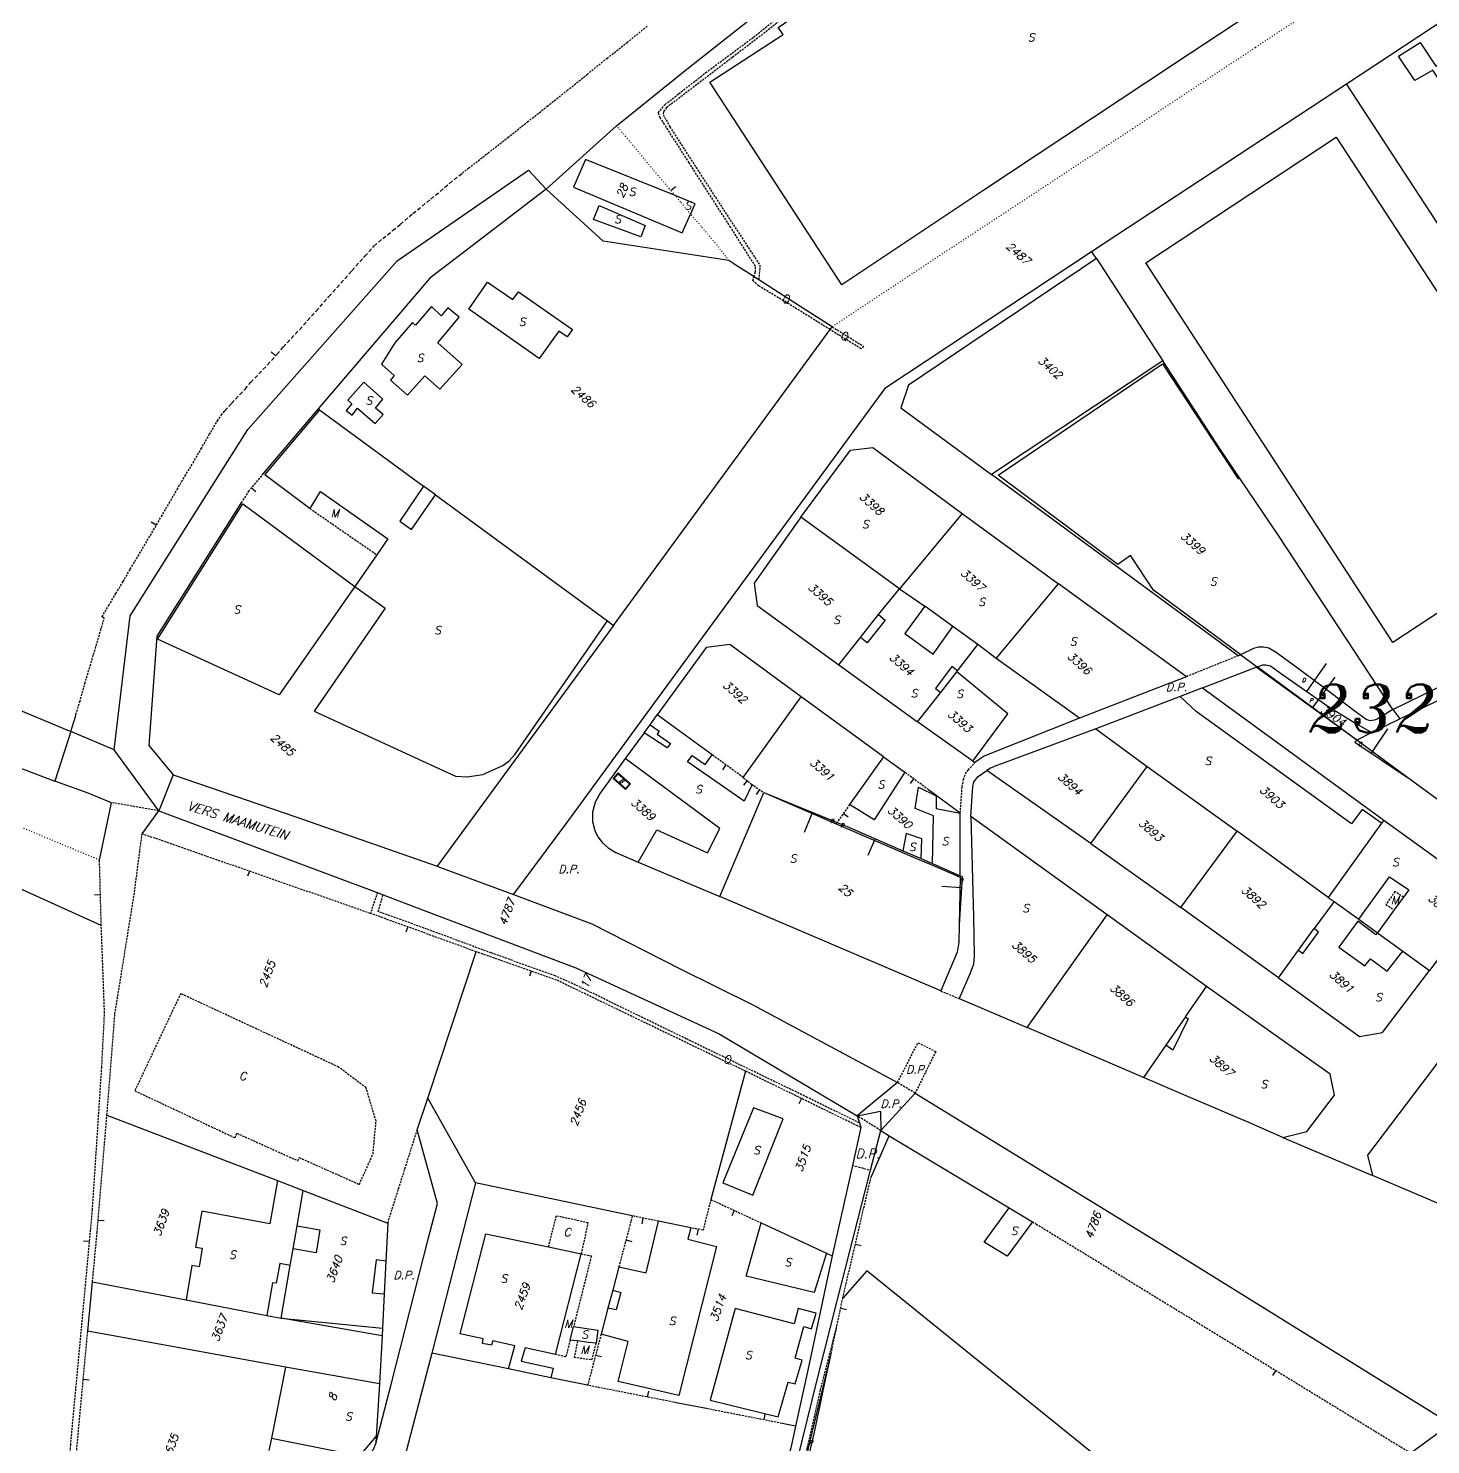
# Model space of a CAD drawing. Extents: x -334462 to -332769, y -29481 to -26664.
# Drawn here: x -333892.3 to -333717.1, y -27603.9 to -27427 of the extents above; entities that cross this region are included whole.
import ezdxf
from ezdxf.enums import TextEntityAlignment as Align

# ---------------------------------------------------------------- set-up
doc = ezdxf.new("R2010")
doc.units = 0
doc.header["$MEASUREMENT"] = 0
for name, pattern in [('DASHED', [0.75, 0.5, -0.25]), ('DOT', [0.25, 0, -0.25]), ('HIDDEN', [0.375, 0.25, -0.125])]:
    doc.linetypes.add(name, pattern=pattern)
for name, color, linetype in [('17', 7, 'CONTINUOUS'), ('18', 7, 'CONTINUOUS'), ('CADASTRAL$AREA', 7, 'CONTINUOUS'), ('DP$DIVIDING$LINE', 7, 'CONTINUOUS'), ('EASEMENT$BOUNDA$', 7, 'CONTINUOUS'), ('ENC$$ST$$A$$TEXT', 7, 'CONTINUOUS'), ('MAP$SHEET$BOUND$', 7, 'CONTINUOUS'), ('PARCEL$BOUNDARY', 7, 'CONTINUOUS'), ('PARCEL$NUMBER', 7, 'CONTINUOUS'), ('SECTION$$A$', 7, 'CONTINUOUS'), ('STREET$TEXT', 7, 'CONTINUOUS'), ('STRUC$$FOOTPRINT', 7, 'CONTINUOUS')]:
    doc.layers.add(name, color=color, linetype=linetype)
doc.styles.add('ITALICT', font='ITALICT', dxfattribs={"height": 0.2})

# ---------------------------------------------------------------- blocks, each defined once
blk = doc.blocks.new('BASSIN')
at = {"layer": 'CADASTRAL$AREA', "color": 7, "linetype": 'Continuous'}
for points in [[(-1.95, 0.92), (2.17, 0.93), (2.17, -0.93), (-1.95, -0.93)], [(-1.82, 0.77), (2.01, 0.77), (2.01, -0.77), (-1.82, -0.77)]]:
    blk.add_lwpolyline(points, close=True, dxfattribs=at)
at = {"layer": 'CADASTRAL$AREA', "color": 7, "linetype": 'Continuous', "style": 'ITALICT'}
blk.add_text('B', height=1, rotation=359.9999, dxfattribs=at).set_placement((0, 0), align=Align.MIDDLE)

msp = doc.modelspace()

# ---------------------------------------------------------------- linework, layer by layer
at = {"layer": '17', "color": 5, "linetype": 'Continuous'}
msp.add_line((-333812.06, -27447.29), (-333811.49, -27446.8), dxfattribs=at)
at = {"layer": '17', "color": 30, "linetype": 'Continuous'}
msp.add_line((-333861.44, -27467.92), (-333862, -27467.42), dxfattribs=at)
at = {"layer": '17', "color": 1, "linetype": 'Continuous'}
for p, q in [((-333864.46, -27484.4), (-333863.89, -27484.89)), ((-333876.35, -27489.1), (-333877, -27488.72)), ((-333781.73, -27520.76), (-333782.17, -27521.36)), ((-333790.5, -27525.09), (-333789.89, -27525.52)), ((-333804.14, -27574.68), (-333804.45, -27575.36)), ((-333817.66, -27578.36), (-333816.94, -27578.55)), ((-333789, -27578.9), (-333788.27, -27579.07)), ((-333790.84, -27586.91), (-333790.11, -27587.06)), ((-333821.46, -27592.76), (-333820.73, -27592.95))]:
    msp.add_line(p, q, dxfattribs=at)
at = {"layer": '18', "color": 1, "linetype": 'Continuous'}
for p, q in [((-333805.17, -27519.02), (-333805.61, -27519.63)), ((-333802.53, -27520.98), (-333803, -27521.57)), ((-333800.99, -27522.11), (-333801.41, -27522.73)), ((-333815.55, -27575.63), (-333815.7, -27576.36)), ((-333808.65, -27577.03), (-333808.8, -27577.77)), ((-333736.48, -27594.66), (-333736.88, -27595.3)), ((-333814.96, -27598), (-333814.82, -27597.26)), ((-333800.41, -27600.85), (-333800.27, -27600.12))]:
    msp.add_line(p, q, dxfattribs=at)
at = {"layer": '18', "color": 3, "linetype": 'Continuous'}
for p, q in [((-333864.72, -27532.31), (-333864.94, -27532.93)), ((-333883.32, -27535.27), (-333884.07, -27535.29)), ((-333844.91, -27539.27), (-333845.15, -27539.93)), ((-333829.51, -27544.78), (-333829.73, -27545.41)), ((-333795.75, -27560.69), (-333796.08, -27561.37)), ((-333883.61, -27575.9), (-333882.86, -27575.96)), ((-333884.68, -27578.58), (-333885.43, -27578.51)), ((-333885.47, -27595.77), (-333884.73, -27595.84))]:
    msp.add_line(p, q, dxfattribs=at)
at = {"layer": 'DP$DIVIDING$LINE', "color": 2, "linetype": 'HIDDEN'}
for p, q in [((-333741.17, -27505.4), (-333747.65, -27508.01)), ((-333876.04, -27524.75), (-333881.93, -27523.75)), ((-333778.33, -27547.26), (-333776.05, -27548.22)), ((-333781.54, -27560.04), (-333783.73, -27558.72)), ((-333785.84, -27564.69), (-333788.78, -27562.87)), ((-333789.38, -27569.06), (-333787.1, -27569.65))]:
    msp.add_line(p, q, dxfattribs=at)
for points in [[(-333775.9, -27525.07), (-333775.66, -27521.76), (-333775.5, -27520.84), (-333775.25, -27520.15), (-333774.9, -27519.68), (-333774.07, -27518.75)], [(-333783.73, -27558.72), (-333781.18, -27553.74), (-333778.97, -27554.82), (-333781.54, -27560.04)]]:
    msp.add_lwpolyline(points, dxfattribs=at)
at = {"layer": 'EASEMENT$BOUNDA$', "color": 3, "linetype": 'HIDDEN'}
for p, q in [((-333857.14, -27487.01), (-333848.79, -27492.78)), ((-333848.73, -27534.98), (-333849.59, -27537.58)), ((-333873.3, -27547.6), (-333879.03, -27559.74))]:
    msp.add_line(p, q, dxfattribs=at)
for points in [[(-333801.68, -27458.04), (-333801.46, -27457.42), (-333801.49, -27456.73), (-333804.58, -27451.89), (-333809.77, -27443.82), (-333812.86, -27439.01), (-333813.38, -27438.22), (-333813.64, -27437.57), (-333812.78, -27436.53), (-333811.05, -27435.18), (-333807.71, -27432.57), (-333801.72, -27428.12), (-333795.69, -27423.31), (-333791.18, -27419.86), (-333783.74, -27414.09), (-333777.61, -27409.55), (-333771.16, -27404.55), (-333768.3, -27402.41), (-333759.95, -27396.01), (-333753.73, -27391.27), (-333747.96, -27386.87)], [(-333747.69, -27387.28), (-333759.66, -27396.4), (-333768.07, -27402.76), (-333778.51, -27410.79), (-333788.08, -27417.99), (-333790.96, -27420.21), (-333795.6, -27423.8), (-333799.99, -27427.3), (-333804.35, -27430.64), (-333812.58, -27436.92), (-333812.97, -27437.44), (-333813.01, -27437.8), (-333812.18, -27439.34), (-333806.49, -27448.13), (-333800.94, -27456.6), (-333800.94, -27457.03), (-333801.08, -27458.43)], [(-333792.16, -27464.66), (-333797.33, -27461.44), (-333801.1, -27459.19), (-333801.82, -27458.53), (-333801.68, -27458.04)], [(-333791.9, -27464.3), (-333787.98, -27466.74), (-333788.28, -27467.06), (-333791.09, -27465.33), (-333792.16, -27464.66)], [(-333788.5, -27563.75), (-333795.01, -27560.56), (-333810.13, -27553.25), (-333823.95, -27546.53), (-333826.5, -27545.37), (-333834.51, -27542.52), (-333842.54, -27539.54), (-333848.61, -27537.35), (-333848.01, -27535.26)], [(-333720.53, -27535.57), (-333721.59, -27534.85), (-333722.71, -27536.45), (-333721.69, -27537.15)], [(-333879.03, -27559.74), (-333866.52, -27565.61), (-333866.28, -27565.04), (-333858.65, -27568.48), (-333858.49, -27568.08), (-333850.97, -27571.43), (-333849.27, -27567.63), (-333848.89, -27563.51), (-333850.14, -27559.35), (-333853.58, -27556.77), (-333873.3, -27547.6)], [(-333827.34, -27579.23), (-333826.35, -27575.34), (-333822.41, -27576.19), (-333823.26, -27580.1)], [(-333823.26, -27580.1), (-333821.99, -27580.37), (-333824.21, -27589.2)], [(-333820.18, -27624.4), (-333808.58, -27619.51), (-333802.41, -27616.9), (-333800.44, -27615.89), (-333799.68, -27615.46), (-333798.99, -27614.39), (-333797.99, -27612.47), (-333795.97, -27607.41), (-333795, -27604.31), (-333794.49, -27602.11), (-333793.36, -27597.13), (-333791.31, -27589.13)], [(-333824.63, -27590.87), (-333825.17, -27592.97), (-333826.46, -27592.69)], [(-333823.71, -27590.99), (-333824.12, -27593.02), (-333821.91, -27593.32), (-333821.39, -27591.28)]]:
    msp.add_lwpolyline(points, dxfattribs=at)
at = {"layer": 'ENC$$ST$$A$$TEXT', "color": 1, "linetype": 'Continuous'}
for p, q in [((-333732.58, -27509.86), (-333730.15, -27506.38)), ((-333731.85, -27511.88), (-333729.05, -27508.08)), ((-333724.53, -27517.58), (-333722.49, -27514.52)), ((-333794.37, -27524.95), (-333795.4, -27527.47)), ((-333786.54, -27528.24), (-333787.44, -27530.33)), ((-333775.73, -27534.4), (-333778.21, -27534.24))]:
    msp.add_line(p, q, dxfattribs=at)
at = {"layer": 'MAP$SHEET$BOUND$', "color": 6, "linetype": 'Continuous'}
for p, q in [((-333881.61, -27517.14), (-333887.01, -27514.85)), ((-333876.04, -27524.75), (-333881.61, -27517.14))]:
    msp.add_line(p, q, dxfattribs=at)
for points in [[(-333881.61, -27517.14), (-333879.61, -27500.41), (-333864.89, -27477.13), (-333846.24, -27456.06), (-333829.85, -27444.75), (-333827.65, -27447.13)], [(-333788.78, -27562.87), (-333785.85, -27562.28), (-333785.84, -27564.69)]]:
    msp.add_lwpolyline(points, dxfattribs=at)
at = {"layer": 'PARCEL$BOUNDARY', "color": 7, "linetype": 'Continuous'}
for p, q in [((-333727.66, -27433.97), (-333672.27, -27397.46)), ((-333759.51, -27454.89), (-333727.66, -27433.97)), ((-333687.45, -27495.57), (-333727.66, -27433.97)), ((-333827.65, -27447.13), (-333818.84, -27439.21)), ((-333758.89, -27455.77), (-333759.51, -27454.89)), ((-333758.89, -27455.77), (-333750.57, -27468.55)), ((-333819.24, -27501.61), (-333792.16, -27464.66)), ((-333792.16, -27464.66), (-333791.9, -27464.3)), ((-333750.57, -27468.55), (-333771.98, -27482.76)), ((-333855.94, -27474.68), (-333856.11, -27474.55)), ((-333855.94, -27474.68), (-333842.95, -27484.22)), ((-333741.17, -27505.4), (-333771.98, -27482.76)), ((-333841.46, -27485.31), (-333842.95, -27484.22)), ((-333841.46, -27485.31), (-333819.96, -27501.02)), ((-333783.49, -27497.02), (-333795.8, -27488.08)), ((-333775.65, -27487.62), (-333783.49, -27497.02)), ((-333775.65, -27487.62), (-333763.61, -27496.41)), ((-333786.13, -27500.26), (-333783.49, -27497.02)), ((-333783.49, -27497.02), (-333780.34, -27499.21)), ((-333771.41, -27505.74), (-333763.61, -27496.41)), ((-333747.65, -27508.01), (-333763.61, -27496.41)), ((-333776.82, -27501.75), (-333780.34, -27499.21)), ((-333788.37, -27503.1), (-333786.13, -27500.26)), ((-333819.24, -27501.61), (-333841.24, -27531.69)), ((-333819.96, -27501.02), (-333819.24, -27501.61)), ((-333773.71, -27503.98), (-333776.82, -27501.75)), ((-333791.08, -27506.52), (-333788.37, -27503.1)), ((-333776.23, -27507.26), (-333773.71, -27503.98)), ((-333771.41, -27505.74), (-333773.71, -27503.98)), ((-333760.99, -27513.21), (-333771.41, -27505.74)), ((-333791.08, -27506.52), (-333781.22, -27513.67)), ((-333778.34, -27510), (-333776.33, -27507.39)), ((-333776.33, -27507.39), (-333776.23, -27507.26)), ((-333745.63, -27509.41), (-333738.94, -27506.82)), ((-333738.94, -27506.82), (-333738.8, -27506.77)), ((-333726.37, -27515.93), (-333738.94, -27506.82)), ((-333745.63, -27509.41), (-333748.41, -27510.48)), ((-333745.63, -27509.41), (-333722.99, -27525.93)), ((-333803.01, -27520.6), (-333795.78, -27510.53)), ((-333785.5, -27518.02), (-333795.78, -27510.53)), ((-333781.22, -27513.67), (-333778.34, -27510)), ((-333748.41, -27510.48), (-333758.97, -27514.53)), ((-333720.98, -27513.29), (-333715.35, -27510.58)), ((-333887.01, -27514.85), (-333886.46, -27512.97)), ((-333814.66, -27514.02), (-333813.75, -27512.79)), ((-333806.88, -27517.78), (-333813.75, -27512.79)), ((-333724.48, -27514.98), (-333720.98, -27513.29)), ((-333887.01, -27514.85), (-333889.02, -27521.07)), ((-333815.4, -27515.01), (-333817.77, -27518.23)), ((-333815.4, -27515.01), (-333814.66, -27514.02)), ((-333774.31, -27518.58), (-333781.22, -27513.67)), ((-333758.97, -27514.53), (-333752.53, -27519.21)), ((-333724.48, -27514.98), (-333726.37, -27515.93)), ((-333720.14, -27520.52), (-333726.37, -27515.93)), ((-333785.5, -27518.02), (-333789.72, -27523.99)), ((-333785.5, -27518.02), (-333782.84, -27519.94)), ((-333774.31, -27518.58), (-333774.07, -27518.75)), ((-333874.23, -27520.26), (-333876.04, -27524.75)), ((-333759.58, -27528.86), (-333772.58, -27519.72)), ((-333759.58, -27528.86), (-333752.53, -27519.21)), ((-333752.53, -27519.21), (-333741.32, -27527.31)), ((-333775.9, -27525.07), (-333779.85, -27522.14)), ((-333713.94, -27525.07), (-333720.14, -27520.52)), ((-333883.44, -27530.92), (-333881.93, -27523.75)), ((-333805.95, -27535.48), (-333800.44, -27522.48)), ((-333800.44, -27522.48), (-333791.42, -27526.4)), ((-333878.12, -27527.64), (-333876.04, -27524.75)), ((-333757.55, -27537.78), (-333774.59, -27525.49)), ((-333883.22, -27539.09), (-333909.53, -27527.22)), ((-333791.29, -27526.21), (-333791.42, -27526.4)), ((-333748.34, -27536.85), (-333741.32, -27527.31)), ((-333729.94, -27535.58), (-333741.32, -27527.31)), ((-333723.27, -27526.31), (-333729.94, -27535.58)), ((-333722.99, -27525.93), (-333723.27, -27526.31)), ((-333759.58, -27528.86), (-333748.34, -27536.85)), ((-333816.15, -27531.16), (-333805.95, -27535.48)), ((-333775.9, -27533.06), (-333776.02, -27538.99)), ((-333775.9, -27533.06), (-333775.9, -27532.87)), ((-333778.33, -27547.26), (-333805.95, -27535.48)), ((-333729.18, -27536.09), (-333731.7, -27539.47)), ((-333729.94, -27535.58), (-333729.18, -27536.09)), ((-333729.18, -27536.09), (-333726.08, -27538.31)), ((-333767.53, -27551.84), (-333757.55, -27537.78)), ((-333745.14, -27546.7), (-333757.55, -27537.78)), ((-333736.12, -27545.62), (-333748.34, -27536.85)), ((-333733.64, -27542.19), (-333731.7, -27539.47)), ((-333726.08, -27538.31), (-333723.78, -27540.01)), ((-333723.78, -27540.01), (-333720.61, -27542.31)), ((-333842.42, -27560.68), (-333836.36, -27542.37)), ((-333736.12, -27545.62), (-333733.64, -27542.19)), ((-333720.61, -27542.31), (-333717.28, -27544.71)), ((-333747.77, -27550.51), (-333745.14, -27546.7)), ((-333776.05, -27548.22), (-333767.53, -27551.84)), ((-333747.77, -27550.51), (-333750.21, -27554.05)), ((-333752.99, -27558.06), (-333767.53, -27551.84)), ((-333750.21, -27554.05), (-333752.99, -27558.06)), ((-333802.74, -27557.28), (-333807.06, -27573.32)), ((-333783.73, -27558.72), (-333788.78, -27562.87)), ((-333843.74, -27564.6), (-333842.42, -27560.68)), ((-333836.48, -27571.25), (-333842.42, -27560.68)), ((-333785.84, -27564.69), (-333781.54, -27560.04)), ((-333882.51, -27562.8), (-333861.2, -27570.96)), ((-333788.78, -27562.87), (-333788.5, -27563.75)), ((-333788.33, -27564.32), (-333789.38, -27569.06)), ((-333788.5, -27563.75), (-333788.33, -27564.32)), ((-333787.1, -27569.65), (-333785.84, -27564.69)), ((-333787.05, -27570.53), (-333784.78, -27565.35)), ((-333735.6, -27565.59), (-333724.4, -27570.32)), ((-333789.38, -27569.06), (-333791.89, -27580.37)), ((-333861.2, -27570.96), (-333857.99, -27572.19)), ((-333816.87, -27575.36), (-333836.48, -27571.25)), ((-333713.81, -27574.83), (-333724.4, -27570.32)), ((-333858.75, -27576.59), (-333857.99, -27572.19)), ((-333857.99, -27572.19), (-333847.43, -27576.26)), ((-333859.26, -27579.49), (-333858.75, -27576.59)), ((-333847.43, -27576.26), (-333847.66, -27581.03)), ((-333809.56, -27576.85), (-333813.59, -27576.03)), ((-333800.76, -27576.25), (-333792.61, -27580.03)), ((-333859.62, -27581.57), (-333859.26, -27579.49)), ((-333792.61, -27580.03), (-333791.89, -27580.37)), ((-333860.76, -27588.13), (-333859.62, -27581.57)), ((-333847.66, -27581.03), (-333847.86, -27585.1)), ((-333818.54, -27581.71), (-333819.32, -27584.65)), ((-333884.91, -27589.76), (-333884.32, -27583.62)), ((-333884.32, -27583.62), (-333872.61, -27585.86)), ((-333872.61, -27585.86), (-333862.55, -27587.79)), ((-333847.86, -27585.1), (-333848.07, -27589.39)), ((-333819.32, -27584.65), (-333819.91, -27586.9)), ((-333819.91, -27586.9), (-333820.77, -27590.15)), ((-333862.55, -27587.79), (-333860.76, -27588.13)), ((-333848.11, -27590.35), (-333860.76, -27588.13)), ((-333848.07, -27589.39), (-333848.11, -27590.35)), ((-333860.2, -27594.25), (-333884.91, -27589.76)), ((-333848.11, -27590.35), (-333848.47, -27596.34)), ((-333832.33, -27594.48), (-333841.9, -27592.5)), ((-333860.2, -27594.25), (-333861.97, -27603.14)), ((-333848.47, -27596.34), (-333860.2, -27594.25)), ((-333827.05, -27595.58), (-333832.33, -27594.48)), ((-333848.47, -27596.34), (-333848.86, -27602.92)), ((-333822.45, -27596.53), (-333827.05, -27595.58)), ((-333807.4, -27599.48), (-333811.38, -27598.7)), ((-333796.5, -27601.62), (-333798.16, -27601.29)), ((-333714.61, -27601.36), (-333719.59, -27605)), ((-333861.97, -27603.14), (-333862.28, -27604.67)), ((-333848.86, -27602.92), (-333848.92, -27603.81))]:
    msp.add_line(p, q, dxfattribs=at)
at = {"layer": 'PARCEL$BOUNDARY', "color": 2, "linetype": 'HIDDEN'}
for p, q in [((-333803.01, -27520.6), (-333806.88, -27517.78)), ((-333779.85, -27522.14), (-333782.84, -27519.94)), ((-333803.01, -27520.6), (-333801.91, -27521.48)), ((-333789.72, -27523.99), (-333791.29, -27526.21)), ((-333849.59, -27537.58), (-333878.12, -27527.64)), ((-333883.22, -27539.09), (-333883.44, -27530.92)), ((-333788.33, -27564.32), (-333802.74, -27557.28)), ((-333847.43, -27576.26), (-333843.74, -27564.6)), ((-333790.58, -27585.66), (-333787.05, -27570.53)), ((-333807.06, -27573.32), (-333800.76, -27576.25)), ((-333816.87, -27575.36), (-333818.54, -27581.71)), ((-333813.59, -27576.03), (-333816.87, -27575.36)), ((-333791.31, -27589.13), (-333790.58, -27585.66)), ((-333792.04, -27592.6), (-333791.31, -27589.13)), ((-333820.77, -27590.15), (-333822.45, -27596.53)), ((-333811.38, -27598.7), (-333822.45, -27596.53)), ((-333798.16, -27601.29), (-333807.4, -27599.48))]:
    msp.add_line(p, q, dxfattribs=at)
at = {"layer": 'PARCEL$BOUNDARY', "color": 7, "linetype": 'Continuous'}
for points in [[(-333818.84, -27439.21), (-333810.05, -27432.13), (-333802.2, -27425.93), (-333792.41, -27417.96), (-333789.21, -27415.3), (-333780.92, -27408.77), (-333772.48, -27402.06), (-333769.88, -27400.03), (-333768.73, -27399.1), (-333766.7, -27397.53), (-333764.68, -27395.9), (-333762.64, -27394.24), (-333760.6, -27392.64), (-333758.57, -27391.01), (-333749.82, -27384.03)], [(-333827.65, -27447.13), (-333836.89, -27454.19), (-333842.16, -27458.23), (-333848.05, -27465.1), (-333856.11, -27474.55)], [(-333831.72, -27535.2), (-333824.94, -27526.11), (-333814.96, -27512.5), (-333785.21, -27471.89), (-333759.51, -27454.89)], [(-333758.89, -27455.77), (-333782.36, -27471.59), (-333783.33, -27474.43), (-333771.98, -27482.76)], [(-333740.99, -27483.17), (-333743.49, -27479.46), (-333750.57, -27468.55)], [(-333856.11, -27474.55), (-333857.56, -27476.25), (-333862.98, -27482.65)], [(-333795.8, -27488.08), (-333789.63, -27479.7), (-333786.81, -27479.37), (-333775.65, -27487.62)], [(-333721.84, -27512.12), (-333736.13, -27490.37), (-333740.99, -27483.17)], [(-333976.01, -27485.44), (-333950.27, -27496.72), (-333930.99, -27504.91), (-333917.78, -27510.41), (-333899.89, -27516.94), (-333889.02, -27521.07)], [(-333865.7, -27486.23), (-333876.26, -27502.95), (-333877.26, -27516.59), (-333874.23, -27520.26)], [(-333795.8, -27488.08), (-333801.66, -27496.31), (-333801.27, -27499.1), (-333791.08, -27506.52)], [(-333721.84, -27512.12), (-333708.83, -27505.72), (-333687.45, -27495.57)], [(-333795.78, -27510.53), (-333804.68, -27503.99), (-333807.66, -27504.38), (-333813.75, -27512.79)], [(-333721.84, -27512.12), (-333723.82, -27513.31), (-333724.19, -27513.44), (-333724.68, -27513.51), (-333725.17, -27513.35), (-333726.54, -27512.37), (-333730.57, -27509.34), (-333734.28, -27506.59), (-333736.43, -27504.97), (-333737.35, -27504.43), (-333738, -27504.31), (-333738.66, -27504.32), (-333739.28, -27504.51), (-333740.79, -27505.25), (-333740.83, -27505.27)], [(-333740.83, -27505.27), (-333740.93, -27505.31), (-333741.17, -27505.4)], [(-333747.65, -27508.01), (-333750.03, -27508.94), (-333760.99, -27513.21)], [(-333738.8, -27506.77), (-333738.11, -27506.52), (-333737.74, -27506.52), (-333737.15, -27506.67), (-333735.76, -27507.65), (-333729.96, -27511.69), (-333726.2, -27514.03), (-333724.48, -27514.98)], [(-333760.99, -27513.21), (-333772.01, -27517.55), (-333772.9, -27517.96), (-333773.55, -27518.36), (-333774.07, -27518.75)], [(-333758.97, -27514.53), (-333770.75, -27518.9), (-333771.45, -27519.16), (-333772.1, -27519.44), (-333772.58, -27519.72)], [(-333817.77, -27518.23), (-333820.88, -27522.56), (-333821.53, -27523.7), (-333821.84, -27524.94), (-333821.85, -27526.09), (-333821.57, -27527.23), (-333821.17, -27528.03), (-333820.59, -27528.78), (-333819.88, -27529.38), (-333818.93, -27529.98), (-333816.15, -27531.16)], [(-333874.23, -27520.26), (-333858.91, -27525.51), (-333841.24, -27531.69)], [(-333774.59, -27525.49), (-333774.34, -27521.72), (-333774.19, -27521.13), (-333773.66, -27520.46), (-333772.58, -27519.72)], [(-333881.93, -27523.75), (-333884.86, -27522.56), (-333889.02, -27521.07)], [(-333774.59, -27525.49), (-333774.23, -27538.01), (-333774.14, -27542.87), (-333774.26, -27543.91), (-333774.64, -27545.03), (-333776.05, -27548.22)], [(-333775.9, -27532.87), (-333775.9, -27529.03), (-333775.9, -27525.07)], [(-333791.42, -27526.4), (-333783.11, -27529.97), (-333780.8, -27530.96), (-333780.47, -27531.1), (-333779.38, -27531.57), (-333775.9, -27533.06)], [(-333722.99, -27525.93), (-333711.73, -27534.04), (-333711.27, -27536.78), (-333717.28, -27544.71)], [(-333841.24, -27531.69), (-333840.95, -27531.79), (-333831.72, -27535.2)], [(-333831.72, -27535.2), (-333821.92, -27538.88), (-333810.79, -27544.56), (-333801.82, -27549.02), (-333787.62, -27556.61), (-333783.73, -27558.72)], [(-333776.02, -27538.99), (-333776.07, -27541.18), (-333776.28, -27542.44), (-333778.33, -27547.26)], [(-333736.12, -27545.62), (-333726.01, -27552.97), (-333723.15, -27552.46), (-333717.28, -27544.71)], [(-333735.6, -27565.59), (-333732.6, -27564.81), (-333729.13, -27560.29), (-333729.69, -27557.65), (-333745.14, -27546.7)], [(-333714.3, -27553.66), (-333725, -27567.8), (-333724.4, -27570.32)], [(-333735.6, -27565.59), (-333739.84, -27563.69), (-333747.37, -27560.48), (-333752.99, -27558.06)], [(-333781.54, -27560.04), (-333765.9, -27569.62), (-333750.17, -27579.29), (-333733.4, -27589.67), (-333714.61, -27601.36)], [(-333848.92, -27603.81), (-333846.94, -27596.26), (-333842.39, -27578.26), (-333841.2, -27573.83), (-333843.74, -27564.6)], [(-333820.43, -27624.06), (-333811.03, -27620.02), (-333802.85, -27616.66), (-333801.01, -27615.62), (-333799.9, -27614.58), (-333798.32, -27611.73), (-333797.37, -27609.44), (-333796.26, -27606.01), (-333793.76, -27595.84), (-333791.3, -27586.16), (-333787.1, -27569.65)], [(-333836.48, -27571.25), (-333840.12, -27585.53), (-333841.9, -27592.5)], [(-333791.89, -27580.37), (-333794.94, -27594.65), (-333796.5, -27601.62)], [(-333841.9, -27592.5), (-333845.52, -27606.2), (-333852.57, -27613.32), (-333860.8, -27621.62)], [(-333795.95, -27608.95), (-333795.02, -27606.25), (-333794.1, -27602.38), (-333792.68, -27595.63), (-333792.04, -27592.6)], [(-333796.5, -27601.62), (-333797.03, -27604.16), (-333798.63, -27610.39), (-333799.37, -27612.07), (-333799.92, -27613.05), (-333801.08, -27614.53), (-333802.64, -27615.51), (-333817.46, -27621.74), (-333832.28, -27628), (-333845.83, -27633.56), (-333850.66, -27635.63), (-333851.67, -27636.41)], [(-333851.22, -27606.63), (-333849.19, -27604.56), (-333848.92, -27603.81)]]:
    msp.add_lwpolyline(points, dxfattribs=at)
at = {"layer": 'PARCEL$BOUNDARY', "color": 2, "linetype": 'HIDDEN'}
for points in [[(-333838.1, -27445.11), (-333837.32, -27444.48), (-333834.9, -27442.6), (-333832.43, -27440.66), (-333829.98, -27438.72), (-333827.5, -27436.76), (-333825.02, -27434.79), (-333822.52, -27432.78), (-333820.03, -27430.76), (-333817.53, -27428.8), (-333814.99, -27426.74)], [(-333886.46, -27512.97), (-333886.38, -27512.72), (-333885.9, -27511.14), (-333885.27, -27508.86), (-333884.61, -27506.66), (-333883.95, -27504.46), (-333883.29, -27502.21), (-333882.85, -27500.72), (-333883.13, -27500.54), (-333882.28, -27499.1), (-333881.39, -27497.62), (-333880.49, -27496.14), (-333879.6, -27494.57), (-333878.63, -27492.96), (-333877.66, -27491.33), (-333876.68, -27489.68), (-333875.71, -27488), (-333874.73, -27486.33), (-333873.74, -27484.64), (-333872.76, -27482.95), (-333871.75, -27481.29), (-333870.74, -27479.56), (-333869.72, -27477.77), (-333868.71, -27476.07), (-333868.22, -27475.34), (-333867.95, -27475.01)], [(-333862.98, -27482.65), (-333864.8, -27484.81), (-333865.7, -27486.23)], [(-333801.91, -27521.48), (-333801.7, -27521.64), (-333800.44, -27522.48)], [(-333882.51, -27562.8), (-333881.51, -27550.12), (-333879.12, -27535.28), (-333878.12, -27527.64)], [(-333836.36, -27542.37), (-333849.55, -27537.59), (-333849.59, -27537.58)], [(-333889.24, -27643.64), (-333888.44, -27622.48), (-333887.04, -27603.96), (-333885.2, -27584.14), (-333884.32, -27574.62), (-333883.16, -27556.82), (-333882.81, -27550.03), (-333883.22, -27539.09)], [(-333802.74, -27557.28), (-333826.33, -27545.91), (-333836.36, -27542.37)], [(-333884.32, -27583.62), (-333883.74, -27577.43), (-333882.51, -27562.8)], [(-333807.06, -27573.32), (-333808.04, -27577.16), (-333809.56, -27576.85)], [(-333886.94, -27611.72), (-333885.36, -27594.54), (-333884.91, -27589.76)]]:
    msp.add_lwpolyline(points, dxfattribs=at)
at = {"layer": 'PARCEL$BOUNDARY', "color": 2, "linetype": 'DOT'}
for points in [[(-333811.51, -27447.92), (-333812.25, -27447.06), (-333813.63, -27445.44), (-333815, -27443.81), (-333816.32, -27442.18), (-333817.7, -27440.55), (-333818.84, -27439.21)], [(-333809.6, -27450.24), (-333810.85, -27448.69), (-333811.51, -27447.92)], [(-333809.6, -27450.24), (-333809.53, -27450.33), (-333808.17, -27451.87), (-333806.15, -27454.28), (-333804.8, -27456.04)], [(-333883.44, -27530.92), (-333905.59, -27521.65), (-333924.33, -27513.82), (-333949.27, -27503.44), (-333965.16, -27496.86), (-333969.77, -27494.96)]]:
    msp.add_lwpolyline(points, dxfattribs=at)
at = {"layer": 'PARCEL$BOUNDARY', "color": 2, "linetype": 'DASHED'}
msp.add_lwpolyline([(-333867.95, -27475.01), (-333867.79, -27474.8), (-333866.96, -27473.89), (-333865.26, -27472.09), (-333864.57, -27471.28), (-333862.46, -27469.06), (-333861.29, -27467.75), (-333860.51, -27466.84), (-333859.5, -27465.76), (-333858.47, -27464.67), (-333857.44, -27463.52), (-333856.39, -27462.35), (-333854.78, -27460.54), (-333852.77, -27458.3), (-333851.91, -27457.3), (-333850.29, -27455.5), (-333849.15, -27454.24), (-333848.06, -27453.29), (-333846.82, -27452.29), (-333845.86, -27451.54), (-333844.31, -27450.17), (-333842.05, -27448.35), (-333839.71, -27446.4), (-333838.1, -27445.11)], dxfattribs=at)
at = {"layer": 'SECTION$$A$', "color": 7, "linetype": 'Continuous'}
for p, q in [((-333876.04, -27524.75), (-333848.73, -27534.98)), ((-333848.73, -27534.98), (-333848.01, -27535.26)), ((-333785.84, -27564.69), (-333784.78, -27565.35)), ((-333784.78, -27565.35), (-333769.79, -27574.36)), ((-333769.79, -27574.36), (-333766.88, -27576.1))]:
    msp.add_line(p, q, dxfattribs=at)
at = {"layer": 'SECTION$$A$', "color": 2, "linetype": 'DOT'}
msp.add_lwpolyline([(-333725.77, -27420.67), (-333739.07, -27429.45), (-333746.99, -27434.69), (-333754.38, -27439.58), (-333771.04, -27450.52), (-333774.01, -27452.47), (-333791.9, -27464.3)], dxfattribs=at)
at = {"layer": 'SECTION$$A$', "color": 7, "linetype": 'Continuous'}
for points in [[(-333804.8, -27456.04), (-333815.1, -27454.44), (-333820.5, -27453.59), (-333827.65, -27447.13)], [(-333801.68, -27458.04), (-333803.68, -27456.77), (-333804.8, -27456.04)], [(-333801.08, -27458.43), (-333801.67, -27458.05), (-333801.68, -27458.04)], [(-333791.9, -27464.3), (-333796.72, -27461.21), (-333801.08, -27458.43)], [(-333973.02, -27474.8), (-333970.99, -27476.28), (-333967.79, -27477.97), (-333960.35, -27481.53), (-333959.52, -27481.94), (-333955.89, -27483.72), (-333955.75, -27483.78), (-333952.42, -27485.42), (-333945.2, -27488.92), (-333937.55, -27492.72), (-333926.7, -27497.97), (-333919, -27501.4), (-333913.12, -27504.09), (-333904.7, -27507.53), (-333898.13, -27510.22), (-333887.01, -27514.85)], [(-333848.01, -27535.26), (-333842.86, -27537.2), (-333823.92, -27544.38), (-333806.02, -27552.64), (-333788.78, -27562.87)]]:
    msp.add_lwpolyline(points, dxfattribs=at)
at = {"layer": 'SECTION$$A$', "color": 2, "linetype": 'HIDDEN'}
msp.add_lwpolyline([(-333766.88, -27576.1), (-333766.41, -27576.38), (-333749.64, -27586.62), (-333719.59, -27605)], dxfattribs=at)
at = {"layer": 'STRUC$$FOOTPRINT', "color": 1, "linetype": 'Continuous'}
for p, q in [((-333728.93, -27440.6), (-333697.99, -27488.05)), ((-333821.03, -27449.17), (-333815.27, -27451.65)), ((-333831.11, -27459.92), (-333824.34, -27464.66)), ((-333841.17, -27466.31), (-333838.49, -27463.11)), ((-333848.95, -27474.48), (-333848.03, -27473.35)), ((-333848.79, -27492.78), (-333851.56, -27496.76)), ((-333851.56, -27496.76), (-333861, -27510.29)), ((-333740.83, -27505.27), (-333738.8, -27506.77)), ((-333726.37, -27515.93), (-333738.8, -27506.77)), ((-333721.84, -27512.12), (-333720.98, -27513.29)), ((-333800.44, -27522.48), (-333791.29, -27526.21)), ((-333783.07, -27529.75), (-333780.79, -27530.74)), ((-333780.79, -27530.74), (-333779.38, -27531.36)), ((-333779.38, -27531.36), (-333775.9, -27532.87)), ((-333720.53, -27535.57), (-333721.69, -27537.15)), ((-333721.69, -27537.15), (-333723.78, -27540.01)), ((-333805.56, -27571.23), (-333801.82, -27572.77)), ((-333827.34, -27579.23), (-333823.26, -27580.1)), ((-333826.46, -27592.69), (-333823.26, -27580.1)), ((-333860.76, -27588.13), (-333848.07, -27589.39)), ((-333824.63, -27590.87), (-333824.21, -27589.2)), ((-333823.71, -27590.99), (-333824.63, -27590.87)), ((-333795.95, -27608.95), (-333792.04, -27592.6)), ((-333798.66, -27600.47), (-333797.4, -27596.13))]:
    msp.add_line(p, q, dxfattribs=at)
for points in [[(-333748.36, -27391.93), (-333730.45, -27419.07), (-333749.12, -27431.45), (-333773.07, -27447.34), (-333790.71, -27459.05), (-333807.2, -27433.73), (-333798.02, -27427.79), (-333798.63, -27426.93), (-333790.34, -27421.16), (-333766.75, -27404.73)], [(-333648.61, -27415.39), (-333659.25, -27422.32), (-333657.72, -27424.64), (-333660.59, -27426.49), (-333662.07, -27424.1), (-333685.39, -27439.42), (-333664.46, -27471.27), (-333684.81, -27484.84), (-333703, -27457.24), (-333701.35, -27456.05), (-333704.76, -27450.8), (-333706.9, -27452.22), (-333708.92, -27449.03), (-333706.81, -27447.67), (-333716.85, -27432.23), (-333719.12, -27433.52), (-333721.15, -27430.48), (-333718.43, -27428.78), (-333716.47, -27431.73), (-333666.14, -27398.89), (-333668.22, -27395.79), (-333663.39, -27392.72)], [(-333697.99, -27488.05), (-333721.84, -27503.75), (-333752.73, -27456.31), (-333728.93, -27440.6)], [(-333811.51, -27447.92), (-333822.71, -27443.39), (-333824.22, -27446.88), (-333810.66, -27452.57), (-333809.6, -27450.24)], [(-333815.27, -27451.65), (-333815.82, -27453.08), (-333821.72, -27450.89), (-333821.03, -27449.17)], [(-333809.6, -27450.24), (-333809.01, -27448.94), (-333811.51, -27447.92)], [(-333824.34, -27464.66), (-333825.02, -27465.55), (-333826.04, -27464.85), (-333828.49, -27468.28), (-333837.29, -27462.1), (-333834.97, -27458.73), (-333831.82, -27460.89), (-333831.11, -27459.92)], [(-333838.49, -27463.11), (-333839.9, -27461.95), (-333840.76, -27462.92), (-333841.98, -27461.75), (-333843.98, -27464.1), (-333844.34, -27463.75), (-333846.55, -27466.3), (-333848.2, -27468.98), (-333846.64, -27470.4), (-333847.08, -27470.98), (-333844.97, -27472.85), (-333842.79, -27470.41), (-333840.91, -27472.09), (-333838.11, -27469.01), (-333841.17, -27466.31)], [(-333740.83, -27505.27), (-333751.74, -27497.22), (-333754.61, -27492.88), (-333756.2, -27493.99), (-333771.18, -27482.83), (-333750.61, -27468.93), (-333741.17, -27483.29), (-333740.99, -27483.17)], [(-333848.03, -27473.35), (-333850.42, -27471.22), (-333852.43, -27473.49), (-333851.93, -27473.94), (-333852.61, -27474.75), (-333851.88, -27475.36), (-333851.2, -27474.48), (-333849, -27476.39), (-333848.02, -27475.25), (-333848.95, -27474.48)], [(-333855.94, -27474.68), (-333862.77, -27482.74), (-333857.14, -27487.01)], [(-333857.14, -27487.01), (-333855.81, -27484.89), (-333847.42, -27490.81), (-333848.79, -27492.78)], [(-333842.95, -27484.22), (-333845.9, -27488.58), (-333844.45, -27489.63), (-333841.46, -27485.31)], [(-333861, -27510.29), (-333876.19, -27503.31), (-333865.54, -27486.4), (-333851.56, -27496.76)], [(-333851.56, -27496.76), (-333847.74, -27499.47), (-333856.61, -27512.3), (-333838.95, -27520.42), (-333837.51, -27520.51), (-333835.53, -27520.24), (-333833.04, -27519.11), (-333832.26, -27518.53), (-333831.5, -27517.67), (-333819.96, -27501.02)], [(-333780.34, -27499.21), (-333782.81, -27502.61), (-333779.29, -27505.2), (-333776.82, -27501.75)], [(-333786.13, -27500.26), (-333785.27, -27500.96), (-333787.52, -27503.78), (-333788.37, -27503.1)], [(-333776.23, -27507.26), (-333776.95, -27506.74), (-333778.99, -27509.47), (-333778.34, -27510)], [(-333774.31, -27518.58), (-333769.95, -27512.65), (-333776.33, -27507.39)], [(-333723.27, -27526.31), (-333725.7, -27524.62), (-333727.01, -27526.38), (-333746.42, -27512.36), (-333748.41, -27510.48)], [(-333814.66, -27514.02), (-333813.5, -27514.82), (-333813.75, -27515.2), (-333812.09, -27516.35), (-333812.53, -27516.91), (-333815.4, -27515.01)], [(-333726.37, -27515.93), (-333726.59, -27516.21), (-333720.14, -27520.52)], [(-333816.15, -27531.16), (-333813.81, -27527.14), (-333807.47, -27530.02), (-333805.93, -27526.99), (-333817.77, -27518.23)], [(-333801.91, -27521.48), (-333802.9, -27523.56), (-333809.99, -27518.64), (-333809.38, -27517.84), (-333807.78, -27518.98), (-333806.88, -27517.78)], [(-333782.84, -27519.94), (-333786.65, -27525.9), (-333789.72, -27523.99)], [(-333779.38, -27531.36), (-333779.25, -27525.38), (-333781.54, -27524.49), (-333781.11, -27521.81), (-333778.92, -27522.91), (-333778.91, -27524.46), (-333775.9, -27525.07)], [(-333791.29, -27526.21), (-333790.04, -27526.72), (-333783.07, -27529.75)], [(-333780.79, -27530.74), (-333780.71, -27528.25), (-333782.64, -27527.6), (-333783.07, -27529.75)], [(-333775.9, -27532.87), (-333775.64, -27532.98), (-333776.02, -27538.99)], [(-333726.08, -27538.31), (-333722.27, -27533), (-333719.84, -27534.63), (-333720.53, -27535.57)], [(-333733.64, -27542.19), (-333733.08, -27542.61), (-333731.12, -27539.91), (-333731.7, -27539.47)], [(-333723.78, -27540.01), (-333723.96, -27540.25), (-333726.23, -27538.53), (-333728.59, -27541.8), (-333725.33, -27544.11), (-333724.65, -27543.25), (-333722.54, -27544.78), (-333720.61, -27542.31)], [(-333747.77, -27550.51), (-333747.41, -27550.76), (-333749.34, -27554.67), (-333750.21, -27554.05)], [(-333801.82, -27572.77), (-333798.04, -27563.24), (-333801.74, -27561.87), (-333805.56, -27571.23)], [(-333861.2, -27570.96), (-333862.18, -27576.35), (-333870.64, -27574.77), (-333871.44, -27579.26), (-333870.61, -27579.38), (-333871, -27581.73), (-333871.9, -27581.57), (-333872.61, -27585.86)], [(-333766.88, -27576.1), (-333770.04, -27580.38), (-333772.92, -27578.65), (-333769.79, -27574.36)], [(-333858.75, -27576.59), (-333855.93, -27577.12), (-333856.39, -27579.99), (-333859.26, -27579.49)], [(-333809.56, -27576.85), (-333809.92, -27578.28), (-333806.34, -27579.19), (-333811.05, -27597.79), (-333818.62, -27596.07), (-333817.39, -27591.06), (-333820.77, -27590.15)], [(-333818.54, -27581.71), (-333815.16, -27582.48), (-333813.59, -27576.03)], [(-333792.61, -27580.03), (-333794.16, -27584.95), (-333802.65, -27582.88), (-333800.76, -27576.25)], [(-333832.33, -27594.48), (-333831.54, -27591.58), (-333834.29, -27590.99), (-333834.45, -27591.53), (-333835.57, -27591.3), (-333835.51, -27590.74), (-333838.37, -27590.1), (-333835.18, -27577.59), (-333827.34, -27579.23)], [(-333859.62, -27581.57), (-333860.92, -27581.33), (-333861.38, -27583.77), (-333861.82, -27583.72), (-333862.55, -27587.79)], [(-333847.66, -27581.03), (-333848.87, -27580.87), (-333849.37, -27584.99), (-333847.86, -27585.1)], [(-333799.41, -27615.51), (-333795.4, -27618.66), (-333815.99, -27644.58), (-333812.98, -27646.94), (-333814.01, -27648.3), (-333809.84, -27651.63), (-333810.7, -27652.81), (-333809.49, -27653.8), (-333807.48, -27651.25), (-333796.24, -27660.22), (-333754.39, -27609.03), (-333787.59, -27582.25), (-333790.58, -27585.66)], [(-333819.32, -27584.65), (-333818.31, -27584.94), (-333818.89, -27587.12), (-333819.91, -27586.9)], [(-333797.4, -27596.13), (-333796.54, -27596.35), (-333795.63, -27593.37), (-333796.51, -27593.15), (-333795.46, -27589.2), (-333794.47, -27589.49), (-333793.9, -27587.53), (-333796.13, -27586.93), (-333796.66, -27588.87), (-333804.03, -27586.93), (-333807.13, -27598.38), (-333798.66, -27600.47)], [(-333824.21, -27589.2), (-333821.2, -27589.64), (-333821.39, -27591.28)], [(-333821.39, -27591.28), (-333822.36, -27591.17), (-333823.71, -27590.99)], [(-333826.46, -27592.69), (-333830.26, -27591.84), (-333830.74, -27593.51), (-333826.78, -27594.4), (-333827.05, -27595.58)], [(-333861.97, -27603.14), (-333850.9, -27605.32), (-333848.86, -27602.92)]]:
    msp.add_lwpolyline(points, dxfattribs=at)

# ---------------------------------------------------------------- block references
at = {"layer": 'CADASTRAL$AREA', "color": 7, "linetype": 'Continuous', "xscale": 0.5000010724302303, "yscale": 0.5000010724302303, "rotation": 318.632610042524}
msp.add_blockref('BASSIN', (-333818.21, -27521.03), dxfattribs=at)

# ---------------------------------------------------------------- texts
at = {"layer": 'DP$DIVIDING$LINE', "color": 4, "linetype": 'Continuous', "style": 'ITALICT'}
for height, p in [(1, (-333748.87, -27509.3)), (1, (-333781.34, -27557.08)), (1, (-333784.53, -27561.35)), (1.15, (-333787.46, -27567.58))]:
    msp.add_text('D.P.', height=height, dxfattribs=at).set_placement(p, align=Align.MIDDLE)
at = {"layer": 'DP$DIVIDING$LINE', "color": 2, "linetype": 'Continuous', "style": 'ITALICT'}
msp.add_text('D.P.', height=1, dxfattribs=at).set_placement((-333824.79, -27532.04), align=Align.MIDDLE)
at = {"layer": 'DP$DIVIDING$LINE', "color": 1, "linetype": 'Continuous', "style": 'ITALICT'}
msp.add_text('D.P.', height=1, dxfattribs=at).set_placement((-333845.38, -27582.76), align=Align.MIDDLE)
at = {"layer": 'EASEMENT$BOUNDA$', "color": 3, "linetype": 'Continuous', "style": 'ITALICT'}
for s, p in [('Q', (-333797.74, -27460.88)), ('Q', (-333790.45, -27465.53)), ('M', (-333854.03, -27487.57)), ('M', (-333721.58, -27535.93)), ('Q', (-333805.05, -27555.89)), ('C', (-333865.56, -27557.92)), ('C', (-333825.01, -27577.4)), ('M', (-333824.86, -27588.85)), ('M', (-333822.82, -27592.1))]:
    msp.add_text(s, height=1, dxfattribs=at).set_placement(p, align=Align.MIDDLE)
at = {"layer": 'ENC$$ST$$A$$TEXT', "color": 1, "linetype": 'Continuous', "style": 'ITALICT'}
for s, p in [('D', (-333732.98, -27508.43)), ('P', (-333732.07, -27510.97)), ('D', (-333725.92, -27516.42)), ('P', (-333791.93, -27526.07)), ('P', (-333790.65, -27526.61)), ('D', (-333775.78, -27533.46)), ('P', (-333794.55, -27603.69))]:
    msp.add_text(s, height=0.5, dxfattribs=at).set_placement(p, align=Align.MIDDLE)
at = {"layer": 'MAP$SHEET$BOUND$', "color": 6, "linetype": 'Continuous', "style": 'ITALICT'}
msp.add_text('232001-00-003-0', height=6, dxfattribs=at).set_placement((-333690, -27512), align=Align.MIDDLE)
at = {"layer": 'PARCEL$NUMBER', "color": 7, "linetype": 'Continuous', "style": 'ITALICT'}
for s, rotation, p in [('28', 67.0521, (-333818.15, -27447.33)), ('2487', 318.6325, (-333768.65, -27455.13)), ('3402', 318.6325, (-333764.67, -27469.39)), ('2486', 318.6325, (-333823.01, -27472.98)), ('3398', 318.6325, (-333786.98, -27486.41)), ('3399', 318.6325, (-333746.85, -27491.32)), ('3397', 318.6325, (-333774.34, -27495.92)), ('3395', 318.6325, (-333793.4, -27497.71)), ('3394', 318.6325, (-333783.23, -27506.47)), ('3396', 318.6325, (-333761.02, -27506.33)), ('3392', 318.6325, (-333804.05, -27509.92)), ('3393', 318.6325, (-333775.96, -27513.54)), ('2485', 318.6325, (-333860.57, -27516.49)), ('3391', 318.6325, (-333793.16, -27519.6)), ('3894', 318.6325, (-333762.2, -27521.39)), ('3903', 318.6325, (-333736.96, -27523.03)), ('3389', 318.6325, (-333815.53, -27524.58)), ('3390', 318.6325, (-333783.45, -27525.57)), ('3893', 318.6325, (-333752.09, -27527.17)), ('25', 318.6325, (-333790.24, -27534.64)), ('3892', 318.6325, (-333739.27, -27535.53)), ('4787', 69.9902, (-333832.53, -27537.41)), ('3890', 318.6325, (-333715.92, -27536.58)), ('3895', 318.6325, (-333767.94, -27542.35)), ('2455', 69.9902, (-333862.48, -27545.16)), ('17', 69.9902, (-333822.61, -27546.1)), ('3891', 318.6325, (-333728.26, -27546.08)), ('3896', 318.6325, (-333755.69, -27547.77)), ('3897', 318.6325, (-333743.25, -27556.55)), ('2456', 69.9902, (-333823.65, -27562.47)), ('3515', 69.9902, (-333795.56, -27568.19)), ('3639', 69.9902, (-333875.73, -27576.23)), ('4786', 69.9902, (-333759.29, -27576.55)), ('3640', 69.9902, (-333854.1, -27582.05)), ('2459', 69.9902, (-333830.62, -27585.44)), ('3514', 69.9902, (-333806.16, -27586.87)), ('3637', 69.9902, (-333868.46, -27589.4)), ('8', 69.9902, (-333854.31, -27598)), ('3635', 69.9902, (-333874.56, -27604.29))]:
    msp.add_text(s, height=1, rotation=rotation, dxfattribs=at).set_placement(p, align=Align.MIDDLE)
at = {"layer": 'PARCEL$NUMBER', "color": 1, "linetype": 'Continuous', "style": 'ITALICT'}
msp.add_text('3904', height=1, rotation=326.1683, dxfattribs=at).set_placement((-333729.3, -27512.9), align=Align.MIDDLE)
at = {"layer": 'STREET$TEXT', "color": 7, "linetype": 'Continuous', "style": 'ITALICT'}
msp.add_text('VERS MAAMUTEIN', height=1.15, rotation=343.1704, dxfattribs=at).set_placement((-333872.58, -27524.62))
at = {"layer": 'STRUC$$FOOTPRINT', "color": 1, "linetype": 'Continuous', "style": 'ITALICT'}
for p in [(-333767.04, -27428.15), (-333816.9, -27447.44), (-333809.93, -27449.17), (-333818.7, -27450.85), (-333830.64, -27463.68), (-333843.4, -27468.2), (-333849.78, -27473.52), (-333787.76, -27488.97), (-333744.29, -27496.11), (-333866.29, -27499.63), (-333773.23, -27498.68), (-333791.35, -27500.91), (-333841.2, -27502.2), (-333761.78, -27503.61), (-333781.67, -27510.08), (-333775.98, -27510.17), (-333744.96, -27518.53), (-333808.6, -27522.08), (-333785.8, -27521.47), (-333781.9, -27529.28), (-333777.8, -27528.56), (-333796.79, -27530.72), (-333721.53, -27531.18), (-333767.73, -27536.93), (-333723.65, -27548.05), (-333737.96, -27558.92), (-333801.35, -27567.16), (-333769.17, -27577.23), (-333853.03, -27578.5), (-333866.83, -27580.21), (-333797.43, -27581.15), (-333832.92, -27583.19), (-333811.91, -27588.49), (-333822.82, -27590.18), (-333802.37, -27592.75), (-333852.34, -27600.42)]:
    msp.add_text('S', height=1, dxfattribs=at).set_placement(p, align=Align.MIDDLE)

doc.saveas('drawing.dxf')
